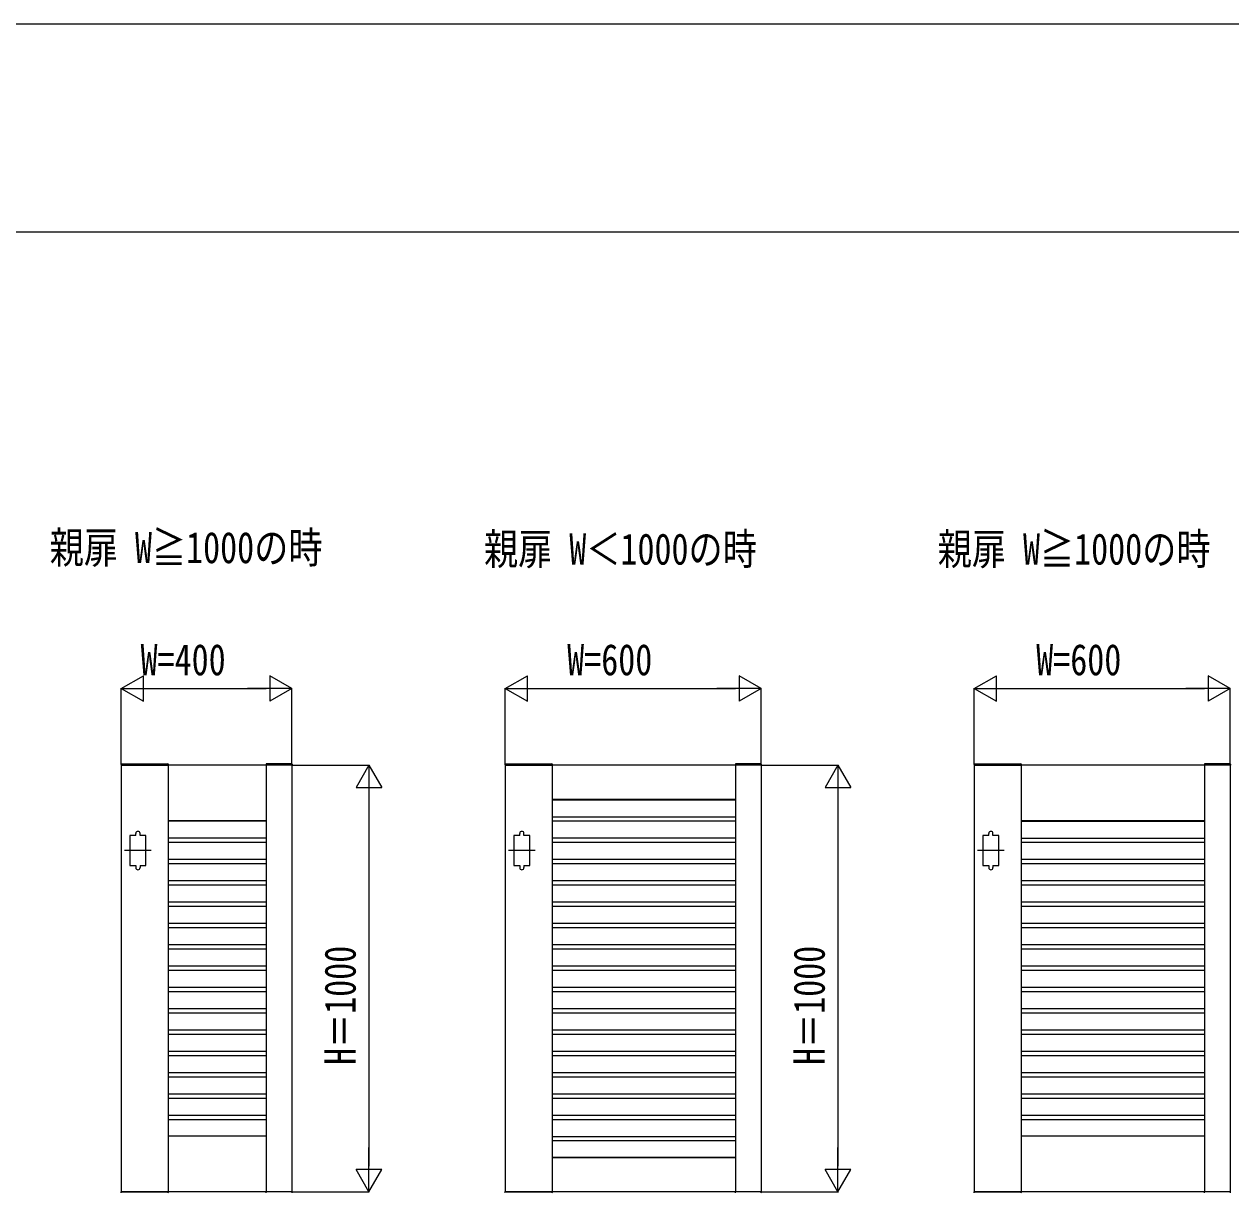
# Model space of a CAD drawing. Units: millimetres, scale not verified. Extents: x -10512 to 10512, y -7425 to 7425.
# Drawn here: x -5590 to -2762, y 4685 to 7425 of the extents above; entities that cross this region are included whole.
import ezdxf
from ezdxf.enums import TextEntityAlignment as Align

# ---------------------------------------------------------------- set-up
doc = ezdxf.new("R2010")
doc.units = ezdxf.units.MM
doc.header["$LTSCALE"] = 30
for name, color, linetype in [('0-1_USER1', 3, 'Continuous'), ('0-2_YKK_11', 7, 'Continuous'), ('0-3_YKK_A1', 4, 'Continuous'), ('0-4_YKK_D', 6, 'Continuous'), ('0-5_YKK_ZWAK', 7, 'Continuous')]:
    doc.layers.add(name, color=color, linetype=linetype)
doc.styles.add('ＭＳ ゴシック', font='')
doc.styles.get('ＭＳ ゴシック').set_extended_font_data('MS Gothic')

msp = doc.modelspace()

# ---------------------------------------------------------------- linework, layer by layer
at = {"layer": '0-2_YKK_11'}
for p, q in [((-5022.45, 5557.5), (-5252.45, 5557.5)), ((-5022.45, 4817.5), (-5252.45, 4817.5)), ((-2823.08, 4817.5), (-3253.08, 4817.5))]:
    msp.add_line(p, q, dxfattribs=at)
at = {"layer": '0-3_YKK_A1'}
for p, q in [((-5362.82, 5690.05), (-5362.95, 5687.5)), ((-5362.95, 5687.5), (-5251.95, 5687.5)), ((-5362.45, 5687.5), (-5362.45, 4687.5)), ((-4962.45, 5687.5), (-5362.45, 5687.5)), ((-5361.82, 5691), (-5253.08, 5691)), ((-5252.45, 5687.5), (-5252.45, 4687.5)), ((-5252.08, 5690.05), (-5251.95, 5687.5)), ((-5022.82, 5690.05), (-5022.95, 5687.5)), ((-4961.95, 5687.5), (-5022.95, 5687.5)), ((-5022.45, 5687.5), (-5022.45, 4687.5)), ((-4963.08, 5691), (-5021.82, 5691)), ((-4962.45, 5687.5), (-4962.45, 4687.5)), ((-4962.08, 5690.05), (-4961.95, 5687.5)), ((-4462.82, 5690.05), (-4462.95, 5687.5)), ((-4462.95, 5687.5), (-4351.95, 5687.5)), ((-4462.45, 5687.5), (-4462.45, 4687.5)), ((-3862.45, 5687.5), (-4462.45, 5687.5)), ((-4461.82, 5691), (-4353.08, 5691)), ((-4352.45, 5687.5), (-4352.45, 4687.5)), ((-4352.08, 5690.05), (-4351.95, 5687.5)), ((-3922.82, 5690.05), (-3922.95, 5687.5)), ((-3861.95, 5687.5), (-3922.95, 5687.5)), ((-3922.45, 5687.5), (-3922.45, 4687.5)), ((-3863.08, 5691), (-3921.82, 5691)), ((-3862.45, 5687.5), (-3862.45, 4687.5)), ((-3862.08, 5690.05), (-3861.95, 5687.5)), ((-3363.45, 5690.05), (-3363.58, 5687.5)), ((-3363.58, 5687.5), (-3252.58, 5687.5)), ((-3363.08, 5687.5), (-3363.08, 4687.5)), ((-2763.08, 5687.5), (-3363.08, 5687.5)), ((-3362.45, 5691), (-3253.72, 5691)), ((-3253.08, 5687.5), (-3253.08, 4687.5)), ((-3252.72, 5690.05), (-3252.58, 5687.5)), ((-2823.45, 5690.05), (-2823.58, 5687.5)), ((-2762.58, 5687.5), (-2823.58, 5687.5)), ((-2823.08, 5687.5), (-2823.08, 4687.5)), ((-2763.72, 5691), (-2822.45, 5691)), ((-2763.08, 5687.5), (-2763.08, 4687.5)), ((-2762.72, 5690.05), (-2762.58, 5687.5)), ((-3922.45, 5607.5), (-4352.45, 5607.5)), ((-4352.45, 5606.4), (-3922.45, 5606.4)), ((-5252.45, 5557.2), (-5022.45, 5557.2)), ((-4352.45, 5566.4), (-3922.45, 5566.4)), ((-4352.45, 5557.2), (-3922.45, 5557.2)), ((-2823.08, 5557.5), (-3253.08, 5557.5)), ((-3253.08, 5556.4), (-2823.08, 5556.4)), ((-5328.45, 5522.5), (-5328.45, 5527.5)), ((-5318.45, 5522.5), (-5318.45, 5527.5)), ((-5252.45, 5517.2), (-5022.45, 5517.2)), ((-4428.45, 5522.5), (-4428.45, 5527.5)), ((-4418.45, 5522.5), (-4418.45, 5527.5)), ((-4352.45, 5517.2), (-3922.45, 5517.2)), ((-3329.08, 5522.5), (-3329.08, 5527.5)), ((-3319.08, 5522.5), (-3319.08, 5527.5)), ((-3253.08, 5516.4), (-2823.08, 5516.4)), ((-5291.95, 5487.5), (-5354.95, 5487.5)), ((-5252.45, 5507.2), (-5022.45, 5507.2)), ((-4391.95, 5487.5), (-4454.95, 5487.5)), ((-4352.45, 5507.2), (-3922.45, 5507.2)), ((-3292.58, 5487.5), (-3355.58, 5487.5)), ((-3253.08, 5507.2), (-2823.08, 5507.2)), ((-5252.45, 5467.2), (-5022.45, 5467.2)), ((-4352.45, 5467.2), (-3922.45, 5467.2)), ((-3253.08, 5467.2), (-2823.08, 5467.2)), ((-5328.45, 5452.5), (-5328.45, 5447.5)), ((-5318.45, 5452.5), (-5318.45, 5447.5)), ((-5252.45, 5457.2), (-5022.45, 5457.2)), ((-4428.45, 5452.5), (-4428.45, 5447.5)), ((-4418.45, 5452.5), (-4418.45, 5447.5)), ((-4352.45, 5457.2), (-3922.45, 5457.2)), ((-3329.08, 5452.5), (-3329.08, 5447.5)), ((-3319.08, 5452.5), (-3319.08, 5447.5)), ((-3253.08, 5457.2), (-2823.08, 5457.2)), ((-5252.45, 5417.2), (-5022.45, 5417.2)), ((-5252.45, 5407.2), (-5022.45, 5407.2)), ((-4352.45, 5417.2), (-3922.45, 5417.2)), ((-4352.45, 5407.2), (-3922.45, 5407.2)), ((-3253.08, 5417.2), (-2823.08, 5417.2)), ((-3253.08, 5407.2), (-2823.08, 5407.2)), ((-5252.45, 5367.2), (-5022.45, 5367.2)), ((-5252.45, 5357.2), (-5022.45, 5357.2)), ((-4352.45, 5367.2), (-3922.45, 5367.2)), ((-4352.45, 5357.2), (-3922.45, 5357.2)), ((-3253.08, 5367.2), (-2823.08, 5367.2)), ((-3253.08, 5357.2), (-2823.08, 5357.2)), ((-5252.45, 5317.2), (-5022.45, 5317.2)), ((-5252.45, 5307.2), (-5022.45, 5307.2)), ((-4352.45, 5317.2), (-3922.45, 5317.2)), ((-4352.45, 5307.2), (-3922.45, 5307.2)), ((-3253.08, 5317.2), (-2823.08, 5317.2)), ((-3253.08, 5307.2), (-2823.08, 5307.2)), ((-5252.45, 5267.2), (-5022.45, 5267.2)), ((-4352.45, 5267.2), (-3922.45, 5267.2)), ((-3253.08, 5267.2), (-2823.08, 5267.2)), ((-5252.45, 5257.2), (-5022.45, 5257.2)), ((-4352.45, 5257.2), (-3922.45, 5257.2)), ((-3253.08, 5257.2), (-2823.08, 5257.2)), ((-5252.45, 5217.2), (-5022.45, 5217.2)), ((-5252.45, 5207.2), (-5022.45, 5207.2)), ((-4352.45, 5217.2), (-3922.45, 5217.2)), ((-4352.45, 5207.2), (-3922.45, 5207.2)), ((-3253.08, 5217.2), (-2823.08, 5217.2)), ((-3253.08, 5207.2), (-2823.08, 5207.2)), ((-5252.45, 5167.2), (-5022.45, 5167.2)), ((-5252.45, 5157.2), (-5022.45, 5157.2)), ((-4352.45, 5167.2), (-3922.45, 5167.2)), ((-4352.45, 5157.2), (-3922.45, 5157.2)), ((-3253.08, 5167.2), (-2823.08, 5167.2)), ((-3253.08, 5157.2), (-2823.08, 5157.2)), ((-5252.45, 5117.2), (-5022.45, 5117.2)), ((-5252.45, 5107.2), (-5022.45, 5107.2)), ((-4352.45, 5117.2), (-3922.45, 5117.2)), ((-4352.45, 5107.2), (-3922.45, 5107.2)), ((-3253.08, 5117.2), (-2823.08, 5117.2)), ((-3253.08, 5107.2), (-2823.08, 5107.2)), ((-5252.45, 5067.2), (-5022.45, 5067.2)), ((-4352.45, 5067.2), (-3922.45, 5067.2)), ((-3253.08, 5067.2), (-2823.08, 5067.2)), ((-5252.45, 5057.2), (-5022.45, 5057.2)), ((-4352.45, 5057.2), (-3922.45, 5057.2)), ((-3253.08, 5057.2), (-2823.08, 5057.2)), ((-5252.45, 5017.2), (-5022.45, 5017.2)), ((-5252.45, 5007.2), (-5022.45, 5007.2)), ((-4352.45, 5017.2), (-3922.45, 5017.2)), ((-4352.45, 5007.2), (-3922.45, 5007.2)), ((-3253.08, 5017.2), (-2823.08, 5017.2)), ((-3253.08, 5007.2), (-2823.08, 5007.2)), ((-5252.45, 4967.2), (-5022.45, 4967.2)), ((-5252.45, 4957.2), (-5022.45, 4957.2)), ((-4352.45, 4967.2), (-3922.45, 4967.2)), ((-4352.45, 4957.2), (-3922.45, 4957.2)), ((-3253.08, 4967.2), (-2823.08, 4967.2)), ((-3253.08, 4957.2), (-2823.08, 4957.2)), ((-5252.45, 4917.2), (-5022.45, 4917.2)), ((-5252.45, 4907.2), (-5022.45, 4907.2)), ((-4352.45, 4917.2), (-3922.45, 4917.2)), ((-4352.45, 4907.2), (-3922.45, 4907.2)), ((-3253.08, 4917.2), (-2823.08, 4917.2)), ((-3253.08, 4907.2), (-2823.08, 4907.2)), ((-5252.45, 4867.2), (-5022.45, 4867.2)), ((-4352.45, 4867.2), (-3922.45, 4867.2)), ((-3253.08, 4867.2), (-2823.08, 4867.2)), ((-5252.45, 4857.2), (-5022.45, 4857.2)), ((-4352.45, 4857.2), (-3922.45, 4857.2)), ((-3253.08, 4857.2), (-2823.08, 4857.2)), ((-4352.45, 4817.2), (-3922.45, 4817.2)), ((-4352.45, 4808), (-3922.45, 4808)), ((-4352.45, 4768), (-3922.45, 4768)), ((-3922.45, 4767.5), (-4352.45, 4767.5)), ((-5362.95, 4687.5), (-5251.95, 4687.5)), ((-5362.82, 4684.95), (-5362.95, 4687.5)), ((-4962.45, 4687.5), (-5362.45, 4687.5)), ((-5252.08, 4684.95), (-5251.95, 4687.5)), ((-4961.95, 4687.5), (-5022.95, 4687.5)), ((-5022.82, 4684.95), (-5022.95, 4687.5)), ((-4962.08, 4684.95), (-4961.95, 4687.5)), ((-4462.95, 4687.5), (-4351.95, 4687.5)), ((-4462.82, 4684.95), (-4462.95, 4687.5)), ((-3862.45, 4687.5), (-4462.45, 4687.5)), ((-4352.08, 4684.95), (-4351.95, 4687.5)), ((-3861.95, 4687.5), (-3922.95, 4687.5)), ((-3922.82, 4684.95), (-3922.95, 4687.5)), ((-3862.08, 4684.95), (-3861.95, 4687.5)), ((-3363.58, 4687.5), (-3252.58, 4687.5)), ((-3363.45, 4684.95), (-3363.58, 4687.5)), ((-2763.08, 4687.5), (-3363.08, 4687.5)), ((-3252.72, 4684.95), (-3252.58, 4687.5)), ((-2762.58, 4687.5), (-2823.58, 4687.5)), ((-2823.45, 4684.95), (-2823.58, 4687.5)), ((-2762.72, 4684.95), (-2762.58, 4687.5))]:
    msp.add_line(p, q, dxfattribs=at)
for points in [[(-5328.45, 5522.5), (-5342.45, 5522.5), (-5342.45, 5452.5), (-5328.45, 5452.5)], [(-5318.45, 5452.5), (-5304.45, 5452.5), (-5304.45, 5522.5), (-5318.45, 5522.5)], [(-4428.45, 5522.5), (-4442.45, 5522.5), (-4442.45, 5452.5), (-4428.45, 5452.5)], [(-4418.45, 5452.5), (-4404.45, 5452.5), (-4404.45, 5522.5), (-4418.45, 5522.5)], [(-3329.08, 5522.5), (-3343.08, 5522.5), (-3343.08, 5452.5), (-3329.08, 5452.5)], [(-3319.08, 5452.5), (-3305.08, 5452.5), (-3305.08, 5522.5), (-3319.08, 5522.5)]]:
    msp.add_lwpolyline(points, dxfattribs=at)
for centre, radius, start, end in [((-5361.82, 5690), 1, 90, 177), ((-5253.08, 5690), 1, 3, 90), ((-5021.82, 5690), 1, 90, 177), ((-4963.08, 5690), 1, 3, 90), ((-4461.82, 5690), 1, 90, 177), ((-4353.08, 5690), 1, 3, 90), ((-3921.82, 5690), 1, 90, 177), ((-3863.08, 5690), 1, 3, 90), ((-3362.45, 5690), 1, 90, 177), ((-3253.72, 5690), 1, 3, 90), ((-2822.45, 5690), 1, 90, 177), ((-2763.72, 5690), 1, 3, 90), ((-5323.45, 5527.5), 5, 0, 180), ((-4423.45, 5527.5), 5, 0, 180), ((-3324.08, 5527.5), 5, 0, 180), ((-5323.45, 5447.5), 5, 180, 0), ((-4423.45, 5447.5), 5, 180, 0), ((-3324.08, 5447.5), 5, 180, 0)]:
    msp.add_arc(centre, radius, start, end, dxfattribs=at)
at = {"layer": '0-4_YKK_D'}
for p, q in [((-5362.45, 5867.5), (-5310.49, 5897.5)), ((-5310.49, 5837.5), (-5310.49, 5897.5)), ((-4962.45, 5867.5), (-5014.41, 5897.5)), ((-5014.41, 5897.5), (-5014.41, 5837.5)), ((-4462.45, 5867.5), (-4410.49, 5897.5)), ((-4410.49, 5837.5), (-4410.49, 5897.5)), ((-3862.45, 5867.5), (-3914.41, 5897.5)), ((-3914.41, 5897.5), (-3914.41, 5837.5)), ((-3363.08, 5867.5), (-3311.12, 5897.5)), ((-3311.12, 5837.5), (-3311.12, 5897.5)), ((-2763.08, 5867.5), (-2815.04, 5897.5)), ((-2815.04, 5897.5), (-2815.04, 5837.5)), ((-5362.45, 5689.5), (-5362.45, 5868.5)), ((-5362.45, 5867.5), (-5310.49, 5837.5)), ((-5362.45, 5867.5), (-5258.53, 5867.5)), ((-5302.45, 5867.5), (-5022.45, 5867.5)), ((-4962.45, 5867.5), (-5066.37, 5867.5)), ((-4962.45, 5867.5), (-5014.41, 5837.5)), ((-4962.45, 5689.5), (-4962.45, 5868.5)), ((-4462.45, 5689.5), (-4462.45, 5868.5)), ((-4462.45, 5867.5), (-4410.49, 5837.5)), ((-4462.45, 5867.5), (-4358.53, 5867.5)), ((-4402.45, 5867.5), (-3922.45, 5867.5)), ((-3862.45, 5867.5), (-3966.37, 5867.5)), ((-3862.45, 5867.5), (-3914.41, 5837.5)), ((-3862.45, 5689.5), (-3862.45, 5868.5)), ((-3363.08, 5689.5), (-3363.08, 5868.5)), ((-3363.08, 5867.5), (-3311.12, 5837.5)), ((-3363.08, 5867.5), (-3259.16, 5867.5)), ((-3303.08, 5867.5), (-2823.08, 5867.5)), ((-2763.08, 5867.5), (-2867.01, 5867.5)), ((-2763.08, 5867.5), (-2815.04, 5837.5)), ((-2763.08, 5689.5), (-2763.08, 5868.5)), ((-4960.45, 5687.5), (-4780.92, 5687.5)), ((-4781.92, 5687.5), (-4811.92, 5635.54)), ((-4781.92, 5687.5), (-4751.92, 5635.54)), ((-4781.92, 5687.5), (-4781.92, 5583.58)), ((-3860.45, 5687.5), (-3681.45, 5687.5)), ((-3682.45, 5687.5), (-3712.45, 5635.54)), ((-3682.45, 5687.5), (-3652.45, 5635.54)), ((-3682.45, 5687.5), (-3682.45, 5583.58)), ((-4811.92, 5635.54), (-4751.92, 5635.54)), ((-3712.45, 5635.54), (-3652.45, 5635.54)), ((-4781.92, 5627.5), (-4781.92, 4747.5)), ((-3682.45, 5627.5), (-3682.45, 4747.5)), ((-4781.92, 4687.5), (-4781.92, 4791.42)), ((-3682.45, 4687.5), (-3682.45, 4791.42)), ((-4781.92, 4687.5), (-4811.92, 4739.46)), ((-4751.92, 4739.46), (-4811.92, 4739.46)), ((-4781.92, 4687.5), (-4751.92, 4739.46)), ((-3682.45, 4687.5), (-3712.45, 4739.46)), ((-3652.45, 4739.46), (-3712.45, 4739.46)), ((-3682.45, 4687.5), (-3652.45, 4739.46)), ((-4960.45, 4687.5), (-4780.92, 4687.5)), ((-3860.45, 4687.5), (-3681.45, 4687.5))]:
    msp.add_line(p, q, dxfattribs=at)
at = {"layer": '0-5_YKK_ZWAK'}
msp.add_line((9737.55, 6937.5), (-9762.45, 6937.5), dxfattribs=at)
msp.add_lwpolyline([(-10512.5, -7425), (10512.5, -7425), (10512.5, 7425), (-10512.5, 7425)], close=True, dxfattribs=at)

# ---------------------------------------------------------------- texts
at = {"layer": '0-1_USER1', "style": 'ＭＳ ゴシック', "width": 0.8}
for s, p in [('親扉 W≧1000の時', (-5530.03, 6139.28)), ('親扉 W＜1000の時', (-4512.12, 6135.86)), ('親扉 W≧1000の時', (-3448.54, 6135.86))]:
    msp.add_text(s, height=73.31, dxfattribs=at).set_placement(p, align=Align.BOTTOM_LEFT)
at = {"layer": '0-4_YKK_D', "style": 'ＭＳ ゴシック', "width": 0.8}
for s, p in [('W=400', (-5317.12, 5876.5)), ('W=600', (-4317.12, 5876.5)), ('W=600', (-3217.75, 5876.5))]:
    msp.add_text(s, height=73.31, dxfattribs=at).set_placement(p, align=Align.BOTTOM_LEFT)
for p in [(-4790.92, 4984.83), (-3691.45, 4984.83)]:
    msp.add_text('H＝1000', height=73.31, rotation=90, dxfattribs=at).set_placement(p, align=Align.BOTTOM_LEFT)

doc.saveas('drawing.dxf')
